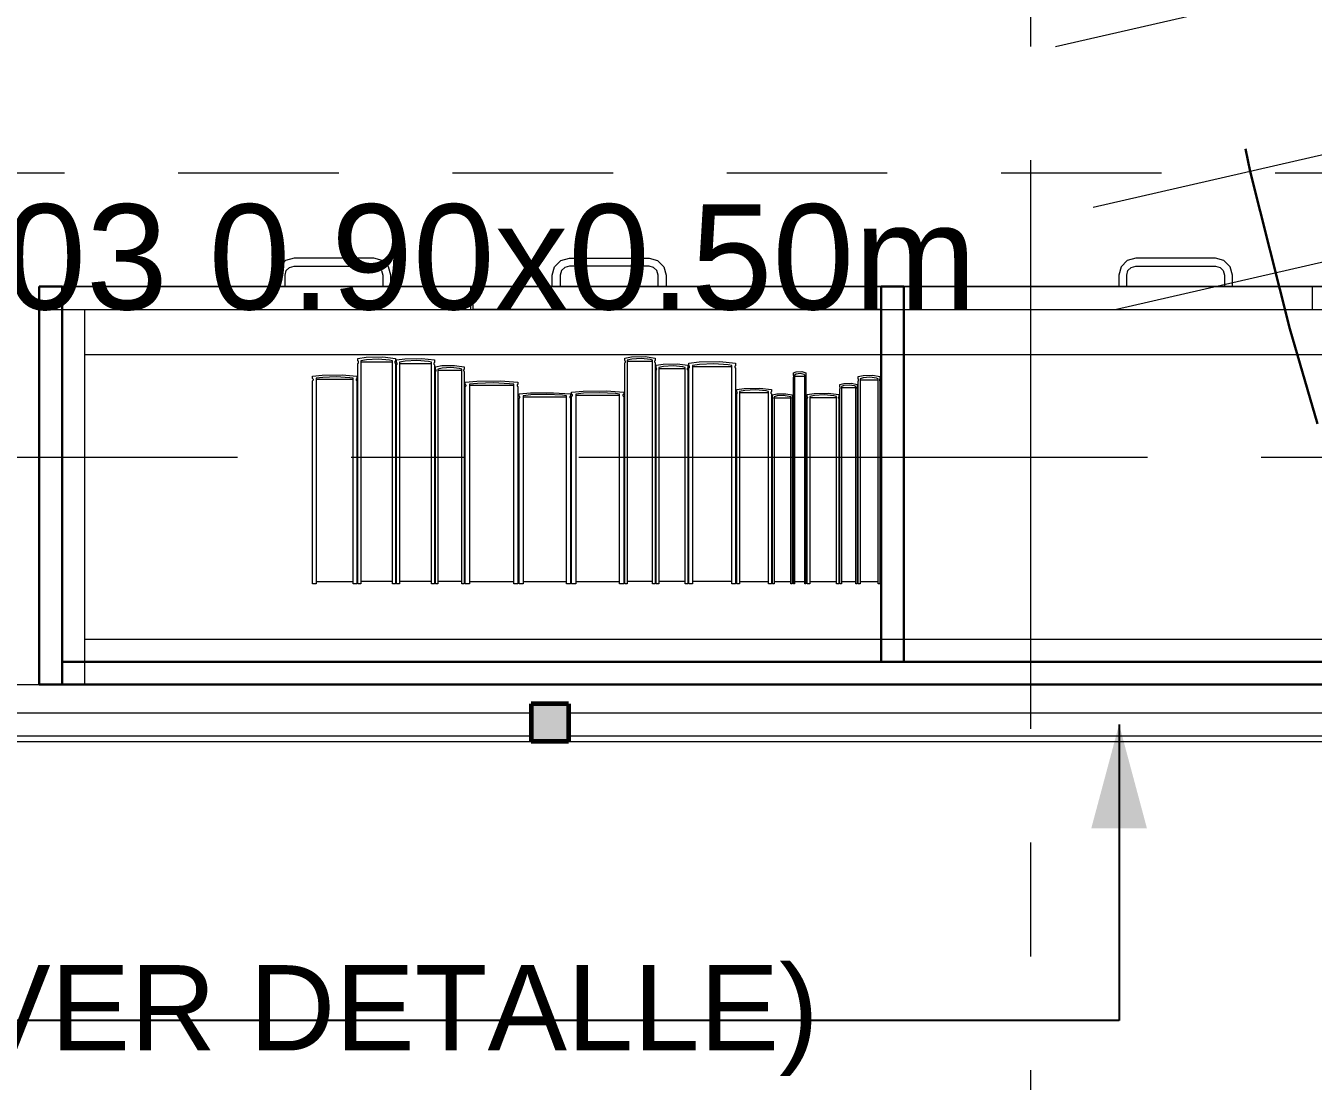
# Model space of a CAD drawing. Header units: inches. Extents: x -19 to 5698, y -728 to 92.
# Drawn here: x 315.659 to 316.791, y 29.401 to 30.329 of the extents above; entities that cross this region are included whole.
import ezdxf

# ---------------------------------------------------------------- set-up
doc = ezdxf.new("R2010")
doc.units = ezdxf.units.IN
doc.header["$MEASUREMENT"] = 0
doc.set_wipeout_variables(frame=1)
for name, pattern in [('HIDDEN', [0.375, 0.25, -0.125]), ('Hidden Line', [0.195611, 0.141111, -0.0545]), ('Punto & Raya', [0.65, 0.5, -0.075, 0, -0.075]), ('RAYITAS', [0.375, 0.25, -0.125]), ('Wipeout_Contour', [1, 0, -1])]:
    doc.linetypes.add(name, pattern=pattern)
doc.layers.get('0').update_dxf_attribs({"color": 61})
for name, color, linetype, lineweight in [('00 conduct tomacorr', 120, 'HIDDEN', 30), ('T-TECHO-E', 150, 'Continuous', 20), ('TOMACORRIENTE', 22, 'RAYITAS', 9)]:
    doc.layers.add(name, color=color, linetype=linetype, lineweight=lineweight)
for name, color, linetype in [('02 _ ARQ _ ALB _ Ejes Generales', 251, 'Continuous'), ('02 _ ARQ _ ZON _ Espacio.3D', 7, 'Continuous'), ('08 _ STR _ EXT _ 09 Vigas', 251, 'Continuous'), ('Acabado - Muros', 7, 'Continuous'), ('Interior - Mobiliario', 7, 'Continuous'), ('Marcador - Secciones', 7, 'Continuous'), ('Notas - Etiquetas', 7, 'Continuous')]:
    doc.layers.add(name, color=color, linetype=linetype)
doc.styles.add('Estilo_Generado_4', font='swisse.ttf')
doc.dimstyles.new('Estilo_Generado__8', dxfattribs={"dimtxt": 0.18, "dimasz": 0.0912, "dimexe": 0.18, "dimexo": 0.0625, "dimgap": 0, "dimtad": 0, "dimtih": 1, "dimtoh": 1, "dimdec": 4, "dimzin": 0, "dimdsep": 46, "dimcen": 0.09, "dimadec": 0, "dimazin": 0, "dimtfac": 1, "dimtdec": 4, "dimtmove": 0, "dimatfit": 3, "dimldrblk": 'ARROWHEAD_5', "dimfxl": 1, "dimtolj": 1, "dimtzin": 0, "dimarcsym": 0})

# ---------------------------------------------------------------- blocks, each defined once
blk = doc.blocks.new('ARROWHEAD_5')
at = {"linetype": 'Continuous', "lineweight": 0}
blk.add_hatch(color=0, dxfattribs=at).paths.add_polyline_path([(-1, 0.2679), (0, 0), (-1, -0.2679)])
at = {"color": 0, "linetype": 'Continuous', "lineweight": 0}
blk.add_line((0, 0), (-1, 0), dxfattribs=at)
blk = doc.blocks.new('a')
at = {"layer": 'TOMACORRIENTE', "ltscale": 0.05}
h = blk.add_hatch(color=4, dxfattribs=at)
edge = h.paths.add_edge_path()
edge.add_arc((0, 0.0752), 0.02106, 0, 360)
at = {"layer": 'TOMACORRIENTE', "color": 4}
for p, q in [((-0.14553, 0.09625), (-0.0515, 0.09625)), ((-0.09851, 0.09625), (-0.09851, -0.09657)), ((0, 0.09625), (0, -0.09625)), ((0.06232, -0.09625), (0.06232, 0.09625))]:
    blk.add_line(p, q, dxfattribs=at)
blk.add_circle((0, 0.0752), 0.02106, dxfattribs=at)
blk = doc.blocks.new('CABLE 3FACE')
at = {"layer": 'T-TECHO-E', "rotation": 59.94170052614085}
blk.add_blockref('a', (0, 0), dxfattribs=at)

msp = doc.modelspace()

# ---------------------------------------------------------------- linework, layer by layer
at = {"layer": '02 _ ARQ _ ZON _ Espacio.3D', "color": 254, "linetype": 'Continuous', "lineweight": 0, "flags": 128}
for points in [[(314.57, 30.6), (315.07, 30.6), (315.0697, 29.75), (317.22, 29.75), (317.22, 39.75), (315.8048, 39.75), (315.8037, 39.4), (315.07, 39.4), (315.07, 39), (314.57, 39)], [(324.17, 27), (324.17, 29.7), (300.57, 29.7), (297.57, 29.7), (297.5701, 17.4)]]:
    msp.add_lwpolyline(points, dxfattribs=at)
at = {"layer": '08 _ STR _ EXT _ 09 Vigas', "color": 251, "linetype": 'Hidden Line', "lineweight": 13, "true_color": 0x636466}
msp.add_line((315.07, 30.2), (321.57, 30.2), dxfattribs=at)
at = {"layer": 'Interior - Mobiliario', "color": 175, "linetype": 'Continuous', "lineweight": 13}
for p, q in [((315.8877, 30.123), (315.8822, 30.1175)), ((315.8952, 30.125), (315.8877, 30.123)), ((315.9652, 30.125), (315.8952, 30.125)), ((315.9727, 30.123), (315.9652, 30.125)), ((315.9782, 30.1175), (315.9727, 30.123)), ((316.1242, 30.1175), (316.1297, 30.123)), ((316.1297, 30.123), (316.1372, 30.125)), ((316.1372, 30.125), (316.2072, 30.125)), ((316.2072, 30.125), (316.2147, 30.123)), ((316.2147, 30.123), (316.2202, 30.1175)), ((316.6277, 30.123), (316.6222, 30.1175)), ((316.6352, 30.125), (316.6277, 30.123)), ((316.7052, 30.125), (316.6352, 30.125)), ((316.7127, 30.123), (316.7052, 30.125)), ((316.7182, 30.1175), (316.7127, 30.123)), ((315.8822, 30.1175), (315.8802, 30.11)), ((315.8802, 30.11), (315.8802, 30.1)), ((315.8872, 30.11), (315.8882, 30.114)), ((315.8872, 30.1), (315.8872, 30.11)), ((315.8882, 30.114), (315.8912, 30.1169)), ((315.8912, 30.1169), (315.8952, 30.118)), ((315.8952, 30.118), (315.9652, 30.118)), ((315.9652, 30.118), (315.9692, 30.1169)), ((315.9692, 30.1169), (315.9721, 30.114)), ((315.9721, 30.114), (315.9732, 30.11)), ((315.9732, 30.11), (315.9732, 30.1)), ((315.9802, 30.11), (315.9782, 30.1175)), ((315.9802, 30.1), (315.9802, 30.11)), ((316.1222, 30.11), (316.1242, 30.1175)), ((316.1222, 30.1), (316.1222, 30.11)), ((316.1302, 30.114), (316.1292, 30.11)), ((316.1292, 30.11), (316.1292, 30.1)), ((316.1332, 30.1169), (316.1302, 30.114)), ((316.1372, 30.118), (316.1332, 30.1169)), ((316.2072, 30.118), (316.1372, 30.118)), ((316.2112, 30.1169), (316.2072, 30.118)), ((316.2141, 30.114), (316.2112, 30.1169)), ((316.2152, 30.11), (316.2141, 30.114)), ((316.2152, 30.1), (316.2152, 30.11)), ((316.2202, 30.1175), (316.2222, 30.11)), ((316.2222, 30.11), (316.2222, 30.1)), ((316.6222, 30.1175), (316.6202, 30.11)), ((316.6202, 30.11), (316.6202, 30.1)), ((316.6272, 30.11), (316.6282, 30.114)), ((316.6272, 30.1), (316.6272, 30.11)), ((316.6282, 30.114), (316.6312, 30.1169)), ((316.6312, 30.1169), (316.6352, 30.118)), ((316.6352, 30.118), (316.7052, 30.118)), ((316.7052, 30.118), (316.7092, 30.1169)), ((316.7092, 30.1169), (316.7121, 30.114)), ((316.7121, 30.114), (316.7132, 30.11)), ((316.7132, 30.11), (316.7132, 30.1)), ((316.7202, 30.11), (316.7182, 30.1175)), ((316.7202, 30.1), (316.7202, 30.11)), ((315.8802, 30.1), (315.8872, 30.1)), ((315.9732, 30.1), (315.9802, 30.1)), ((316.0502, 30.1), (316.0502, 30.08)), ((316.0522, 30.1), (316.0522, 30.08)), ((316.1292, 30.1), (316.1222, 30.1)), ((316.2222, 30.1), (316.2152, 30.1)), ((316.6202, 30.1), (316.6272, 30.1)), ((316.7132, 30.1), (316.7202, 30.1)), ((316.7902, 30.1), (316.7902, 30.08)), ((315.6912, 29.77), (315.6912, 30.08)), ((315.6912, 30.08), (317.1512, 30.08)), ((315.7112, 30.04), (315.7112, 30.08)), ((315.7112, 29.79), (315.7112, 30.04)), ((315.9513, 30.0368), (315.9585, 30.0379)), ((315.9513, 30.0346), (315.9513, 30.0368)), ((315.9515, 30.0345), (315.9513, 30.0346)), ((315.9513, 30.0324), (315.9515, 30.0326)), ((315.9513, 29.8387), (315.9513, 30.0324)), ((315.9517, 30.0343), (315.9515, 30.0345)), ((315.9515, 30.0326), (315.9517, 30.0328)), ((315.9518, 30.034), (315.9517, 30.0343)), ((315.9517, 30.0328), (315.9518, 30.0331)), ((315.9519, 30.0337), (315.9518, 30.034)), ((315.9518, 30.0331), (315.9519, 30.0334)), ((315.9519, 30.0334), (315.9519, 30.0337)), ((315.9589, 30.0357), (315.954, 30.0348)), ((315.954, 30.0348), (315.954, 29.8387)), ((315.954, 30.0338), (315.9816, 30.0338)), ((315.9585, 30.0379), (315.9732, 30.0381)), ((315.969, 30.0362), (315.9589, 30.0357)), ((315.9791, 30.0354), (315.969, 30.0362)), ((315.9732, 30.0381), (315.9842, 30.0368)), ((315.9816, 30.0348), (315.9791, 30.0354)), ((315.9816, 29.8387), (315.9816, 30.0348)), ((315.9837, 30.0339), (315.9836, 30.0336)), ((315.9836, 30.0336), (315.9837, 30.0333)), ((315.9838, 30.0342), (315.9837, 30.0339)), ((315.9837, 30.0333), (315.9837, 30.0331)), ((315.9837, 30.0331), (315.9839, 30.0328)), ((315.984, 30.0345), (315.9838, 30.0342)), ((315.9839, 30.0328), (315.9841, 30.0325)), ((315.9842, 30.0346), (315.984, 30.0345)), ((315.9841, 30.0325), (315.9842, 30.0324)), ((315.9842, 30.0368), (315.9842, 30.0346)), ((315.9842, 30.0324), (315.9842, 29.8387)), ((315.9852, 30.0355), (315.9925, 30.0365)), ((315.9852, 30.0333), (315.9852, 30.0355)), ((315.9853, 30.0332), (315.9852, 30.0333)), ((315.9852, 30.0311), (315.9854, 30.0313)), ((315.9852, 29.8387), (315.9852, 30.0311)), ((315.9855, 30.033), (315.9853, 30.0332)), ((315.9854, 30.0313), (315.9856, 30.0316)), ((315.9857, 30.0327), (315.9855, 30.033)), ((315.9856, 30.0316), (315.9857, 30.0318)), ((315.9857, 30.0324), (315.9857, 30.0327)), ((315.9858, 30.0321), (315.9857, 30.0324)), ((315.9857, 30.0318), (315.9858, 30.0321)), ((315.9929, 30.0344), (315.9879, 30.0335)), ((315.9879, 30.0335), (315.9879, 29.8387)), ((315.9879, 30.0325), (316.0159, 30.0325)), ((315.9925, 30.0365), (316.0075, 30.0368)), ((316.0031, 30.0349), (315.9929, 30.0344)), ((316.0134, 30.0341), (316.0031, 30.0349)), ((316.0075, 30.0368), (316.0186, 30.0355)), ((316.0159, 30.0335), (316.0134, 30.0341)), ((316.0159, 29.8387), (316.0159, 30.0335)), ((316.0181, 30.0326), (316.018, 30.0323)), ((316.018, 30.0323), (316.018, 30.0321)), ((316.018, 30.0321), (316.0181, 30.0318)), ((316.0182, 30.0329), (316.0181, 30.0326)), ((316.0181, 30.0318), (316.0183, 30.0315)), ((316.0184, 30.0332), (316.0182, 30.0329)), ((316.0183, 30.0315), (316.0185, 30.0312)), ((316.0186, 30.0333), (316.0184, 30.0332)), ((316.0185, 30.0312), (316.0186, 30.0311)), ((316.0186, 30.0355), (316.0186, 30.0333)), ((316.0186, 30.0311), (316.0186, 29.8387)), ((316.0196, 30.0294), (316.0251, 30.0305)), ((316.0251, 30.0305), (316.0363, 30.0307)), ((316.0363, 30.0307), (316.0446, 30.0294)), ((316.186, 30.0372), (316.1918, 30.0383)), ((316.186, 30.0351), (316.186, 30.0372)), ((316.1861, 30.035), (316.186, 30.0351)), ((316.186, 30.0329), (316.1861, 30.033)), ((316.186, 29.8387), (316.186, 30.0329)), ((316.1862, 30.0347), (316.1861, 30.035)), ((316.1861, 30.033), (316.1863, 30.0333)), ((316.1863, 30.0344), (316.1862, 30.0347)), ((316.1864, 30.0342), (316.1863, 30.0344)), ((316.1863, 30.0333), (316.1864, 30.0336)), ((316.1864, 30.0339), (316.1864, 30.0342)), ((316.1864, 30.0336), (316.1864, 30.0339)), ((316.1921, 30.0362), (316.1881, 30.0352)), ((316.1881, 30.0352), (316.1881, 29.8387)), ((316.1881, 30.0343), (316.2104, 30.0343)), ((316.1918, 30.0383), (316.2037, 30.0386)), ((316.2002, 30.0367), (316.1921, 30.0362)), ((316.2084, 30.0358), (316.2002, 30.0367)), ((316.2037, 30.0386), (316.2125, 30.0372)), ((316.2104, 30.0352), (316.2084, 30.0358)), ((316.2104, 29.8387), (316.2104, 30.0352)), ((316.2122, 30.0347), (316.2121, 30.0344)), ((316.2121, 30.0344), (316.2121, 30.0341)), ((316.2121, 30.0341), (316.2121, 30.0338)), ((316.2121, 30.0338), (316.2122, 30.0335)), ((316.2124, 30.0349), (316.2122, 30.0347)), ((316.2122, 30.0335), (316.2123, 30.0332)), ((316.2123, 30.0332), (316.2124, 30.033)), ((316.2125, 30.0351), (316.2124, 30.0349)), ((316.2124, 30.033), (316.2125, 30.0329)), ((316.2125, 30.0372), (316.2125, 30.0351)), ((316.2125, 30.0329), (316.2125, 29.8387)), ((316.2135, 30.0308), (316.2196, 30.0319)), ((316.2135, 30.0287), (316.2135, 30.0308)), ((316.2199, 30.0298), (316.2158, 30.0289)), ((316.2196, 30.0319), (316.232, 30.0321)), ((316.2284, 30.0303), (316.2199, 30.0298)), ((316.2369, 30.0295), (316.2284, 30.0303)), ((316.232, 30.0321), (316.2412, 30.0308)), ((316.2412, 30.0308), (316.2412, 30.0287)), ((316.2422, 30.0327), (316.2512, 30.0337)), ((316.2422, 30.0305), (316.2422, 30.0327)), ((316.2424, 30.0304), (316.2422, 30.0305)), ((316.2426, 30.0302), (316.2424, 30.0304)), ((316.2428, 30.0299), (316.2426, 30.0302)), ((316.2429, 30.0296), (316.2428, 30.0299)), ((316.2517, 30.0316), (316.2455, 30.0307)), ((316.2455, 30.0307), (316.2455, 29.8387)), ((316.2455, 30.0297), (316.2801, 30.0297)), ((316.2512, 30.0337), (316.2696, 30.034)), ((316.2643, 30.0321), (316.2517, 30.0316)), ((316.2769, 30.0313), (316.2643, 30.0321)), ((316.2696, 30.034), (316.2833, 30.0327)), ((316.2801, 30.0307), (316.2769, 30.0313)), ((316.2801, 29.8387), (316.2801, 30.0307)), ((316.2829, 30.0301), (316.2827, 30.0299)), ((316.2827, 30.0299), (316.2827, 30.0296)), ((316.2831, 30.0304), (316.2829, 30.0301)), ((316.2833, 30.0305), (316.2831, 30.0304)), ((316.2833, 30.0327), (316.2833, 30.0305)), ((315.9115, 30.0212), (315.92, 30.0222)), ((315.9115, 30.0192), (315.9115, 30.0212)), ((315.9116, 30.0191), (315.9115, 30.0192)), ((315.9118, 30.0189), (315.9116, 30.0191)), ((315.912, 30.0186), (315.9118, 30.0189)), ((315.9121, 30.0184), (315.912, 30.0186)), ((315.9121, 30.0181), (315.9121, 30.0184)), ((315.9204, 30.0202), (315.9146, 30.0194)), ((315.9146, 30.0194), (315.9146, 29.8387)), ((315.9146, 30.0185), (315.9472, 30.0185)), ((315.92, 30.0222), (315.9374, 30.0224)), ((315.9323, 30.0207), (315.9204, 30.0202)), ((315.9443, 30.0199), (315.9323, 30.0207)), ((315.9374, 30.0224), (315.9503, 30.0212)), ((315.9472, 30.0194), (315.9443, 30.0199)), ((315.9472, 29.8387), (315.9472, 30.0194)), ((315.9499, 30.0188), (315.9497, 30.0186)), ((315.9497, 30.0186), (315.9497, 30.0183)), ((315.9501, 30.0191), (315.9499, 30.0188)), ((315.9503, 30.0192), (315.9501, 30.0191)), ((315.9503, 30.0212), (315.9503, 30.0192)), ((316.0196, 30.0273), (316.0196, 30.0294)), ((316.0197, 30.0272), (316.0196, 30.0273)), ((316.0196, 30.0252), (316.0197, 30.0254)), ((316.0196, 29.8387), (316.0196, 30.0252)), ((316.0198, 30.027), (316.0197, 30.0272)), ((316.0197, 30.0254), (316.0199, 30.0256)), ((316.0199, 30.0267), (316.0198, 30.027)), ((316.02, 30.0265), (316.0199, 30.0267)), ((316.0199, 30.0256), (316.02, 30.0259)), ((316.02, 30.0262), (316.02, 30.0265)), ((316.02, 30.0259), (316.02, 30.0262)), ((316.0253, 30.0284), (316.0216, 30.0275)), ((316.0216, 30.0275), (316.0216, 29.8387)), ((316.0216, 30.0266), (316.0426, 30.0266)), ((316.0331, 30.0289), (316.0253, 30.0284)), ((316.0407, 30.0281), (316.0331, 30.0289)), ((316.0426, 30.0275), (316.0407, 30.0281)), ((316.0426, 29.8387), (316.0426, 30.0275)), ((316.0443, 30.0267), (316.0442, 30.0264)), ((316.0442, 30.0264), (316.0442, 30.0261)), ((316.0442, 30.0261), (316.0443, 30.0258)), ((316.0444, 30.0269), (316.0443, 30.0267)), ((316.0443, 30.0258), (316.0444, 30.0256)), ((316.0445, 30.0272), (316.0444, 30.0269)), ((316.0444, 30.0256), (316.0445, 30.0253)), ((316.0446, 30.0273), (316.0445, 30.0272)), ((316.0445, 30.0253), (316.0446, 30.0252)), ((316.0446, 30.0294), (316.0446, 30.0273)), ((316.0446, 30.0252), (316.0446, 29.8387)), ((316.2136, 30.0286), (316.2135, 30.0287)), ((316.2135, 30.0266), (316.2137, 30.0268)), ((316.2135, 29.8387), (316.2135, 30.0266)), ((316.2138, 30.0284), (316.2136, 30.0286)), ((316.2137, 30.0268), (316.2138, 30.027)), ((316.2139, 30.0281), (316.2138, 30.0284)), ((316.2138, 30.027), (316.2139, 30.0273)), ((316.214, 30.0278), (316.2139, 30.0281)), ((316.2139, 30.0273), (316.214, 30.0276)), ((316.214, 30.0276), (316.214, 30.0278)), ((316.2158, 30.0289), (316.2158, 29.8387)), ((316.2158, 30.0279), (316.239, 30.0279)), ((316.239, 30.0289), (316.2369, 30.0295)), ((316.239, 29.8387), (316.239, 30.0289)), ((316.2408, 30.0281), (316.2407, 30.0278)), ((316.2407, 30.0278), (316.2408, 30.0275)), ((316.2409, 30.0283), (316.2408, 30.0281)), ((316.2408, 30.0275), (316.2408, 30.0272)), ((316.2408, 30.0272), (316.2409, 30.0269)), ((316.2411, 30.0286), (316.2409, 30.0283)), ((316.2409, 30.0269), (316.2411, 30.0267)), ((316.2412, 30.0287), (316.2411, 30.0286)), ((316.2411, 30.0267), (316.2412, 30.0266)), ((316.2412, 30.0266), (316.2412, 29.8387)), ((316.2422, 30.0284), (316.2424, 30.0286)), ((316.2422, 29.8387), (316.2422, 30.0284)), ((316.2424, 30.0286), (316.2427, 30.0288)), ((316.2427, 30.0288), (316.2428, 30.0291)), ((316.2428, 30.0291), (316.2429, 30.0294)), ((316.2429, 30.0294), (316.2429, 30.0296)), ((316.2827, 30.0296), (316.2827, 30.0293)), ((316.2827, 30.0293), (316.2828, 30.029)), ((316.2828, 30.029), (316.2829, 30.0288)), ((316.2829, 30.0288), (316.2832, 30.0285)), ((316.2832, 30.0285), (316.2833, 30.0284)), ((316.2833, 30.0284), (316.2833, 29.8387)), ((316.3342, 30.0241), (316.3366, 30.0251)), ((316.3342, 30.022), (316.3342, 30.0241)), ((316.3343, 30.0219), (316.3342, 30.022)), ((316.3342, 30.02), (316.3343, 30.0201)), ((316.3342, 29.8387), (316.3342, 30.02)), ((316.3343, 30.0217), (316.3343, 30.0219)), ((316.3344, 30.0215), (316.3343, 30.0217)), ((316.3343, 30.0204), (316.3344, 30.0206)), ((316.3343, 30.0201), (316.3343, 30.0204)), ((316.3344, 30.0212), (316.3344, 30.0215)), ((316.3344, 30.0209), (316.3344, 30.0212)), ((316.3344, 30.0206), (316.3344, 30.0209)), ((316.3367, 30.0231), (316.3351, 30.0222)), ((316.3351, 30.0222), (316.3351, 29.8387)), ((316.3351, 30.0213), (316.3443, 30.0213)), ((316.3366, 30.0251), (316.3416, 30.0253)), ((316.3401, 30.0235), (316.3367, 30.0231)), ((316.3435, 30.0228), (316.3401, 30.0235)), ((316.3416, 30.0253), (316.3452, 30.0241)), ((316.3443, 30.0222), (316.3435, 30.0228)), ((316.3443, 29.8387), (316.3443, 30.0222)), ((316.3451, 30.0214), (316.345, 30.0211)), ((316.345, 30.0211), (316.345, 30.0208)), ((316.345, 30.0208), (316.3451, 30.0206)), ((316.3452, 30.0219), (316.3451, 30.0217)), ((316.3451, 30.0217), (316.3451, 30.0214)), ((316.3451, 30.0206), (316.3451, 30.0203)), ((316.3451, 30.0203), (316.3452, 30.0201)), ((316.3452, 30.0241), (316.3452, 30.022)), ((316.3452, 30.022), (316.3452, 30.0219)), ((316.3452, 30.0201), (316.3452, 30.02)), ((316.3452, 30.02), (316.3452, 29.8387)), ((316.3912, 30.0208), (316.3954, 30.0218)), ((316.3912, 30.0189), (316.3912, 30.0208)), ((316.3913, 30.0188), (316.3912, 30.0189)), ((316.3914, 30.0185), (316.3913, 30.0188)), ((316.3915, 30.0183), (316.3914, 30.0185)), ((316.3956, 30.0199), (316.3927, 30.019)), ((316.3927, 30.019), (316.3927, 29.8387)), ((316.3954, 30.0218), (316.4039, 30.0221)), ((316.4014, 30.0203), (316.3956, 30.0199)), ((315.9115, 30.0172), (315.9117, 30.0173)), ((315.9115, 29.8387), (315.9115, 30.0172)), ((315.9117, 30.0173), (315.9119, 30.0176)), ((315.9119, 30.0176), (315.912, 30.0178)), ((315.912, 30.0178), (315.9121, 30.0181)), ((315.9497, 30.0183), (315.9497, 30.018)), ((315.9497, 30.018), (315.9498, 30.0178)), ((315.9498, 30.0178), (315.9499, 30.0175)), ((315.9499, 30.0175), (315.9502, 30.0173)), ((315.9502, 30.0173), (315.9503, 30.0172)), ((315.9503, 30.0172), (315.9503, 29.8387)), ((316.0456, 30.0159), (316.0558, 30.0168)), ((316.0456, 30.0139), (316.0456, 30.0159)), ((316.0458, 30.0138), (316.0456, 30.0139)), ((316.0456, 30.012), (316.0459, 30.0121)), ((316.0456, 29.8387), (316.0456, 30.012)), ((316.0461, 30.0136), (316.0458, 30.0138)), ((316.0459, 30.0121), (316.0462, 30.0123)), ((316.0463, 30.0134), (316.0461, 30.0136)), ((316.0462, 30.0123), (316.0463, 30.0126)), ((316.0464, 30.0131), (316.0463, 30.0134)), ((316.0463, 30.0126), (316.0464, 30.0128)), ((316.0464, 30.0128), (316.0464, 30.0131)), ((316.0563, 30.0149), (316.0494, 30.0141)), ((316.0494, 30.0141), (316.0494, 29.8387)), ((316.0494, 30.0132), (316.0883, 30.0132)), ((316.0558, 30.0168), (316.0765, 30.017)), ((316.0705, 30.0153), (316.0563, 30.0149)), ((316.0847, 30.0146), (316.0705, 30.0153)), ((316.0765, 30.017), (316.092, 30.0159)), ((316.0883, 30.0141), (316.0847, 30.0146)), ((316.0883, 29.8387), (316.0883, 30.0141)), ((316.0913, 30.0133), (316.0912, 30.013)), ((316.0912, 30.013), (316.0912, 30.0128)), ((316.0912, 30.0128), (316.0913, 30.0125)), ((316.0914, 30.0136), (316.0913, 30.0133)), ((316.0913, 30.0125), (316.0915, 30.0123)), ((316.0917, 30.0138), (316.0914, 30.0136)), ((316.0915, 30.0123), (316.0918, 30.0121)), ((316.092, 30.0139), (316.0917, 30.0138)), ((316.0918, 30.0121), (316.092, 30.012)), ((316.092, 30.0159), (316.092, 30.0139)), ((316.092, 30.012), (316.092, 29.8387)), ((316.1392, 30.0071), (316.1493, 30.0081)), ((316.1392, 30.0053), (316.1392, 30.0071)), ((316.1493, 30.0081), (316.1697, 30.0083)), ((316.1697, 30.0083), (316.185, 30.0071)), ((316.185, 30.0071), (316.185, 30.0053)), ((316.2843, 30.0095), (316.291, 30.0105)), ((316.2843, 30.0077), (316.2843, 30.0095)), ((316.2845, 30.0076), (316.2843, 30.0077)), ((316.2846, 30.0074), (316.2845, 30.0076)), ((316.2848, 30.0071), (316.2846, 30.0074)), ((316.2848, 30.0069), (316.2848, 30.0071)), ((316.2914, 30.0086), (316.2868, 30.0078)), ((316.2868, 30.0078), (316.2868, 29.8387)), ((316.291, 30.0105), (316.3047, 30.0107)), ((316.3007, 30.0091), (316.2914, 30.0086)), ((316.3101, 30.0083), (316.3007, 30.0091)), ((316.3047, 30.0107), (316.3148, 30.0095)), ((316.3124, 30.0078), (316.3101, 30.0083)), ((316.3124, 29.8387), (316.3124, 30.0078)), ((316.3144, 30.0071), (316.3143, 30.0068)), ((316.3145, 30.0073), (316.3144, 30.0071)), ((316.3147, 30.0076), (316.3145, 30.0073)), ((316.3148, 30.0077), (316.3147, 30.0076)), ((316.3148, 30.0095), (316.3148, 30.0077)), ((316.3751, 30.0138), (316.3784, 30.0148)), ((316.3751, 30.0119), (316.3751, 30.0138)), ((316.3752, 30.0118), (316.3751, 30.0119)), ((316.3751, 30.01), (316.3752, 30.0101)), ((316.3751, 29.8387), (316.3751, 30.01)), ((316.3753, 30.0116), (316.3752, 30.0118)), ((316.3752, 30.0101), (316.3753, 30.0103)), ((316.3753, 30.0114), (316.3753, 30.0116)), ((316.3754, 30.0111), (316.3753, 30.0114)), ((316.3753, 30.0106), (316.3754, 30.0108)), ((316.3753, 30.0103), (316.3753, 30.0106)), ((316.3754, 30.0108), (316.3754, 30.0111)), ((316.3786, 30.0129), (316.3763, 30.0121)), ((316.3763, 30.0121), (316.3763, 29.8387)), ((316.3763, 30.0112), (316.389, 30.0112)), ((316.3784, 30.0148), (316.3852, 30.015)), ((316.3832, 30.0133), (316.3786, 30.0129)), ((316.3879, 30.0126), (316.3832, 30.0133)), ((316.3852, 30.015), (316.3902, 30.0138)), ((316.389, 30.0121), (316.3879, 30.0126)), ((316.389, 29.8387), (316.389, 30.0121)), ((316.3901, 30.0115), (316.39, 30.0113)), ((316.39, 30.0113), (316.39, 30.011)), ((316.39, 30.011), (316.39, 30.0108)), ((316.39, 30.0108), (316.39, 30.0105)), ((316.39, 30.0105), (316.3901, 30.0103)), ((316.3902, 30.0118), (316.3901, 30.0115)), ((316.3901, 30.0103), (316.3902, 30.0101)), ((316.3902, 30.0138), (316.3902, 30.0119)), ((316.3902, 30.0119), (316.3902, 30.0118)), ((316.3902, 30.0101), (316.3902, 30.01)), ((316.3902, 30.01), (316.3902, 29.8387)), ((316.3912, 30.0168), (316.3913, 30.017)), ((316.3912, 29.8387), (316.3912, 30.0168)), ((316.3913, 30.017), (316.3914, 30.0172)), ((316.3914, 30.0172), (316.3915, 30.0175)), ((316.3915, 30.018), (316.3915, 30.0183)), ((316.3915, 30.0177), (316.3915, 30.018)), ((316.3915, 30.0175), (316.3915, 30.0177)), ((316.093, 30.0056), (316.1029, 30.0065)), ((316.093, 30.0038), (316.093, 30.0056)), ((316.0931, 30.0037), (316.093, 30.0038)), ((316.093, 30.0019), (316.0932, 30.0021)), ((316.093, 29.8387), (316.093, 30.0019)), ((316.0934, 30.0035), (316.0931, 30.0037)), ((316.0932, 30.0021), (316.0935, 30.0023)), ((316.0936, 30.0032), (316.0934, 30.0035)), ((316.0935, 30.0023), (316.0936, 30.0025)), ((316.0937, 30.003), (316.0936, 30.0032)), ((316.0936, 30.0025), (316.0937, 30.0027)), ((316.0937, 30.0027), (316.0937, 30.003)), ((316.1034, 30.0047), (316.0966, 30.0039)), ((316.0966, 30.0039), (316.0966, 29.8387)), ((316.0966, 30.0031), (316.1346, 30.0031)), ((316.1029, 30.0065), (316.1231, 30.0067)), ((316.1173, 30.0051), (316.1034, 30.0047)), ((316.1312, 30.0044), (316.1173, 30.0051)), ((316.1231, 30.0067), (316.1382, 30.0056)), ((316.1346, 30.0039), (316.1312, 30.0044)), ((316.1346, 29.8387), (316.1346, 30.0039)), ((316.1376, 30.0032), (316.1375, 30.0029)), ((316.1375, 30.0029), (316.1375, 30.0027)), ((316.1375, 30.0027), (316.1376, 30.0024)), ((316.1377, 30.0034), (316.1376, 30.0032)), ((316.1376, 30.0024), (316.1378, 30.0022)), ((316.138, 30.0036), (316.1377, 30.0034)), ((316.1378, 30.0022), (316.1381, 30.002)), ((316.1382, 30.0038), (316.138, 30.0036)), ((316.1381, 30.002), (316.1382, 30.0019)), ((316.1382, 30.0056), (316.1382, 30.0038)), ((316.1382, 30.0019), (316.1382, 29.8387)), ((316.1394, 30.0052), (316.1392, 30.0053)), ((316.1392, 30.0035), (316.1395, 30.0036)), ((316.1392, 29.8387), (316.1392, 30.0035)), ((316.1397, 30.005), (316.1394, 30.0052)), ((316.1395, 30.0036), (316.1397, 30.0038)), ((316.1399, 30.0048), (316.1397, 30.005)), ((316.1397, 30.0038), (316.1399, 30.004)), ((316.14, 30.0045), (316.1399, 30.0048)), ((316.1399, 30.004), (316.14, 30.0043)), ((316.14, 30.0043), (316.14, 30.0045)), ((316.1497, 30.0062), (316.1429, 30.0055)), ((316.1429, 30.0055), (316.1429, 29.8387)), ((316.1429, 30.0046), (316.1813, 30.0046)), ((316.1638, 30.0067), (316.1497, 30.0062)), ((316.1778, 30.006), (316.1638, 30.0067)), ((316.1813, 30.0055), (316.1778, 30.006)), ((316.1813, 29.8387), (316.1813, 30.0055)), ((316.1843, 30.0047), (316.1842, 30.0045)), ((316.1842, 30.0045), (316.1842, 30.0042)), ((316.1842, 30.0042), (316.1843, 30.004)), ((316.1845, 30.005), (316.1843, 30.0047)), ((316.1843, 30.004), (316.1845, 30.0038)), ((316.1847, 30.0052), (316.1845, 30.005)), ((316.1845, 30.0038), (316.1848, 30.0035)), ((316.185, 30.0053), (316.1847, 30.0052)), ((316.1848, 30.0035), (316.185, 30.0035)), ((316.185, 30.0035), (316.185, 29.8387)), ((316.2843, 30.0058), (316.2845, 30.0059)), ((316.2843, 29.8387), (316.2843, 30.0058)), ((316.2845, 30.0059), (316.2847, 30.0062)), ((316.2847, 30.0062), (316.2848, 30.0064)), ((316.2849, 30.0066), (316.2848, 30.0069)), ((316.2848, 30.0064), (316.2849, 30.0066)), ((316.2868, 30.007), (316.3124, 30.007)), ((316.3143, 30.0068), (316.3143, 30.0066)), ((316.3143, 30.0066), (316.3144, 30.0063)), ((316.3144, 30.0063), (316.3145, 30.0061)), ((316.3145, 30.0061), (316.3147, 30.0059)), ((316.3147, 30.0059), (316.3148, 30.0058)), ((316.3148, 30.0058), (316.3148, 29.8387)), ((316.3158, 30.0047), (316.3197, 30.0056)), ((316.3158, 30.0029), (316.3158, 30.0047)), ((316.3159, 30.0028), (316.3158, 30.0029)), ((316.3158, 30.001), (316.3159, 30.0012)), ((316.3158, 29.8387), (316.3158, 30.001)), ((316.316, 30.0026), (316.3159, 30.0028)), ((316.3159, 30.0012), (316.316, 30.0014)), ((316.3161, 30.0023), (316.316, 30.0026)), ((316.316, 30.0014), (316.3161, 30.0016)), ((316.3161, 30.0021), (316.3161, 30.0023)), ((316.3161, 30.0019), (316.3161, 30.0021)), ((316.3161, 30.0016), (316.3161, 30.0019)), ((316.3198, 30.0038), (316.3172, 30.003)), ((316.3172, 30.003), (316.3172, 29.8387)), ((316.3172, 30.0022), (316.3318, 30.0022)), ((316.3197, 30.0056), (316.3274, 30.0058)), ((316.3252, 30.0042), (316.3198, 30.0038)), ((316.3305, 30.0035), (316.3252, 30.0042)), ((316.3274, 30.0058), (316.3332, 30.0047)), ((316.3318, 30.003), (316.3305, 30.0035)), ((316.3318, 29.8387), (316.3318, 30.003)), ((316.333, 30.0023), (316.3329, 30.002)), ((316.3329, 30.002), (316.3329, 30.0018)), ((316.3329, 30.0018), (316.333, 30.0016)), ((316.3331, 30.0027), (316.333, 30.0025)), ((316.333, 30.0025), (316.333, 30.0023)), ((316.333, 30.0016), (316.333, 30.0013)), ((316.333, 30.0013), (316.3331, 30.0011)), ((316.3332, 30.0029), (316.3331, 30.0027)), ((316.3331, 30.0011), (316.3332, 30.001)), ((316.3332, 30.0047), (316.3332, 30.0029)), ((316.3332, 30.001), (316.3332, 29.8387)), ((316.3462, 30.0051), (316.3523, 30.006)), ((316.3462, 30.0033), (316.3462, 30.0051)), ((316.3463, 30.0032), (316.3462, 30.0033)), ((316.3462, 30.0015), (316.3464, 30.0016)), ((316.3462, 29.8387), (316.3462, 30.0015)), ((316.3465, 30.003), (316.3463, 30.0032)), ((316.3464, 30.0016), (316.3465, 30.0018)), ((316.3466, 30.0028), (316.3465, 30.003)), ((316.3465, 30.0018), (316.3466, 30.0021)), ((316.3467, 30.0026), (316.3466, 30.0028)), ((316.3466, 30.0021), (316.3467, 30.0023)), ((316.3467, 30.0023), (316.3467, 30.0026)), ((316.3526, 30.0042), (316.3485, 30.0035)), ((316.3485, 30.0035), (316.3485, 29.8387)), ((316.3485, 30.0026), (316.3719, 30.0026)), ((316.3523, 30.006), (316.3648, 30.0063)), ((316.3612, 30.0047), (316.3526, 30.0042)), ((316.3698, 30.004), (316.3612, 30.0047)), ((316.3648, 30.0063), (316.3741, 30.0051)), ((316.3719, 30.0035), (316.3698, 30.004)), ((316.3719, 29.8387), (316.3719, 30.0035)), ((316.3737, 30.0027), (316.3736, 30.0025)), ((316.3736, 30.0025), (316.3736, 30.0023)), ((316.3736, 30.0023), (316.3737, 30.002)), ((316.3738, 30.003), (316.3737, 30.0027)), ((316.3737, 30.002), (316.3738, 30.0018)), ((316.374, 30.0032), (316.3738, 30.003)), ((316.3738, 30.0018), (316.374, 30.0016)), ((316.3741, 30.0033), (316.374, 30.0032)), ((316.374, 30.0016), (316.3741, 30.0015)), ((316.3741, 30.0051), (316.3741, 30.0033)), ((316.3741, 30.0015), (316.3741, 29.8387)), ((315.9146, 29.8387), (315.9115, 29.8387)), ((315.9472, 29.8405), (315.9146, 29.8405)), ((315.9503, 29.8387), (315.9472, 29.8387)), ((315.954, 29.8387), (315.9513, 29.8387)), ((315.9816, 29.8406), (315.954, 29.8406)), ((315.9842, 29.8387), (315.9816, 29.8387)), ((315.9879, 29.8387), (315.9852, 29.8387)), ((316.0159, 29.8406), (315.9879, 29.8406)), ((316.0186, 29.8387), (316.0159, 29.8387)), ((316.0216, 29.8387), (316.0196, 29.8387)), ((316.0426, 29.8406), (316.0216, 29.8406)), ((316.0446, 29.8387), (316.0426, 29.8387)), ((316.0494, 29.8387), (316.0456, 29.8387)), ((316.0883, 29.8404), (316.0494, 29.8404)), ((316.092, 29.8387), (316.0883, 29.8387)), ((316.0966, 29.8387), (316.093, 29.8387)), ((316.1346, 29.8403), (316.0966, 29.8403)), ((316.1382, 29.8387), (316.1346, 29.8387)), ((316.1429, 29.8387), (316.1392, 29.8387)), ((316.1813, 29.8403), (316.1429, 29.8403)), ((316.185, 29.8387), (316.1813, 29.8387)), ((316.1881, 29.8387), (316.186, 29.8387)), ((316.2104, 29.8406), (316.1881, 29.8406)), ((316.2125, 29.8387), (316.2104, 29.8387)), ((316.2158, 29.8387), (316.2135, 29.8387)), ((316.239, 29.8406), (316.2158, 29.8406)), ((316.2412, 29.8387), (316.239, 29.8387)), ((316.2455, 29.8387), (316.2422, 29.8387)), ((316.2801, 29.8406), (316.2455, 29.8406)), ((316.2833, 29.8387), (316.2801, 29.8387)), ((316.2868, 29.8387), (316.2843, 29.8387)), ((316.3124, 29.8404), (316.2868, 29.8404)), ((316.3148, 29.8387), (316.3124, 29.8387)), ((316.3172, 29.8387), (316.3158, 29.8387)), ((316.3318, 29.8403), (316.3172, 29.8403)), ((316.3332, 29.8387), (316.3318, 29.8387)), ((316.3351, 29.8387), (316.3342, 29.8387)), ((316.3443, 29.8405), (316.3351, 29.8405)), ((316.3452, 29.8387), (316.3443, 29.8387)), ((316.3485, 29.8387), (316.3462, 29.8387)), ((316.3719, 29.8403), (316.3485, 29.8403)), ((316.3741, 29.8387), (316.3719, 29.8387)), ((316.3763, 29.8387), (316.3751, 29.8387)), ((316.389, 29.8404), (316.3763, 29.8404)), ((316.3902, 29.8387), (316.389, 29.8387)), ((316.3927, 29.8387), (316.3912, 29.8387)), ((317.1512, 29.77), (315.6912, 29.77))]:
    msp.add_line(p, q, dxfattribs=at)

# ---------------------------------------------------------------- block references
at = {"layer": '00 conduct tomacorr', "xscale": 1.47256122672843, "yscale": 1.47256122672843, "zscale": 1.47256122672843, "rotation": 222.9969476224331}
msp.add_blockref('CABLE 3FACE', (316.7357, 30.2012, -0.0007), dxfattribs=at)

# ---------------------------------------------------------------- texts
at = {"layer": 'Notas - Etiquetas', "color": 171, "linetype": 'Continuous', "lineweight": 13, "insert": (314.5809, 29.4546), "char_height": 0.075, "attachment_point": 4, "style": 'Estilo_Generado_4'}
msp.add_mtext('\\A1;{\\pql;\\fSwis721 Ex BT|b0|i0|c0|p34;TABIQUERIA FIJA 2 (VER DETALLE)\\fSwis721 Ex BT|b0|i0|c0|p34; }', dxfattribs=at)

# ---------------------------------------------------------------- next in the draw order: wipeouts: each hides what was drawn before it
at = {"color": 254, "linetype": 'Wipeout_Contour', "lineweight": 0, "ltscale": 14702.970129}
msp.add_wipeout([(315.17, 29.75), (315.17, 29.7), (316.1035, 29.7), (316.1035, 29.733), (316.12, 29.733), (316.12, 29.75)], dxfattribs=at).dxf.layer = 'Acabado - Muros'
at = {"color": 254, "linetype": 'Wipeout_Contour', "lineweight": 0, "ltscale": 9805.124137}
msp.add_wipeout([(316.4112, 30.1), (316.4112, 29.77), (316.4312, 29.77), (316.4312, 30.1)], dxfattribs=at).dxf.layer = 'Interior - Mobiliario'

# ---------------------------------------------------------------- next in the draw order: linework, layer by layer
at = {"layer": 'Acabado - Muros', "color": 251, "linetype": 'Continuous', "lineweight": 13, "flags": 128}
msp.add_lwpolyline([(315.17, 29.7), (316.1035, 29.7)], dxfattribs=at)
at = {"layer": 'Interior - Mobiliario', "color": 175, "linetype": 'Continuous', "lineweight": 13}
for p, q in [((316.4112, 30.1), (316.0522, 30.1)), ((316.4112, 29.77), (316.4112, 30.1)), ((316.4112, 30.1), (316.4312, 30.1)), ((316.4112, 30.1), (316.4312, 30.1)), ((316.4112, 30.1), (316.4112, 30.08)), ((316.4312, 30.1), (316.4312, 29.77)), ((316.4312, 30.1), (316.7902, 30.1)), ((316.4312, 30.1), (316.4312, 30.08)), ((315.7112, 30.08), (317.1312, 30.08)), ((316.4112, 30.08), (316.0522, 30.08)), ((316.4312, 30.08), (316.7902, 30.08)), ((317.1312, 30.04), (315.7112, 30.04)), ((316.4072, 30.0196), (316.4014, 30.0203)), ((316.4039, 30.0221), (316.4102, 30.0208)), ((316.4087, 30.019), (316.4072, 30.0196)), ((316.4087, 29.8387), (316.4087, 30.019)), ((316.41, 30.0185), (316.4099, 30.0182)), ((316.4101, 30.0187), (316.41, 30.0185)), ((316.4102, 30.0189), (316.4101, 30.0187)), ((316.4102, 30.0208), (316.4102, 30.0189)), ((316.3927, 30.0181), (316.4087, 30.0181)), ((316.4099, 30.0182), (316.4099, 30.018)), ((316.4099, 30.018), (316.4099, 30.0177)), ((316.4099, 30.0177), (316.4099, 30.0174)), ((316.4099, 30.0174), (316.41, 30.0172)), ((316.41, 30.0172), (316.4101, 30.0169)), ((316.4101, 30.0169), (316.4102, 30.0168)), ((316.4102, 30.0168), (316.4102, 29.8387)), ((316.4087, 29.8405), (316.3927, 29.8405)), ((316.4102, 29.8387), (316.4087, 29.8387)), ((315.7112, 29.79), (317.1312, 29.79)), ((316.4312, 29.77), (316.4112, 29.77))]:
    msp.add_line(p, q, dxfattribs=at)
at = {"layer": 'Interior - Mobiliario', "color": 175, "linetype": 'Continuous', "lineweight": 30}
for p, q in [((316.4112, 30.1), (316.4112, 29.77)), ((316.4312, 30.1), (316.4112, 30.1)), ((316.4312, 30.1), (316.4312, 29.77)), ((316.4312, 29.77), (316.4112, 29.77))]:
    msp.add_line(p, q, dxfattribs=at)

# ---------------------------------------------------------------- next in the draw order: wipeouts: each hides what was drawn before it
at = {"color": 254, "linetype": 'Wipeout_Contour', "lineweight": 0, "ltscale": 14710.785902}
msp.add_wipeout([(316.12, 29.733), (316.1365, 29.733), (316.1365, 29.7), (318.071, 29.7), (318.071, 29.75), (316.12, 29.75)], dxfattribs=at).dxf.layer = 'Acabado - Muros'

# ---------------------------------------------------------------- next in the draw order: linework, layer by layer
at = {"layer": 'Acabado - Muros', "color": 7, "linetype": 'Continuous', "lineweight": 60}
msp.add_line((316.1365, 29.733), (316.1035, 29.733), dxfattribs=at)
at = {"layer": 'Acabado - Muros', "color": 251, "linetype": 'Continuous', "lineweight": 13, "flags": 128}
for points in [[(315.17, 29.75), (316.12, 29.75), (318.071, 29.75)], [(316.1365, 29.7), (318.071, 29.7)]]:
    msp.add_lwpolyline(points, dxfattribs=at)

# ---------------------------------------------------------------- next in the draw order: wipeouts: each hides what was drawn before it
at = {"color": 254, "linetype": 'Wipeout_Contour', "lineweight": 0, "ltscale": 9801.976115}
msp.add_wipeout([(316.1035, 29.705), (316.1035, 29.725), (315.17, 29.725), (315.17, 29.705)], dxfattribs=at).dxf.layer = 'Acabado - Muros'

# ---------------------------------------------------------------- next in the draw order: linework, layer by layer
at = {"layer": 'Acabado - Muros', "color": 7, "linetype": 'Continuous', "lineweight": 60}
msp.add_line((316.1035, 29.733), (316.1035, 29.7), dxfattribs=at)
at = {"layer": 'Acabado - Muros', "color": 7, "linetype": 'Continuous', "lineweight": 13, "flags": 128}
msp.add_lwpolyline([(316.1035, 29.705), (316.1035, 29.725), (315.17, 29.725), (315.17, 29.705)], close=True, dxfattribs=at)

# ---------------------------------------------------------------- next in the draw order: wipeouts: each hides what was drawn before it
at = {"color": 254, "linetype": 'Wipeout_Contour', "lineweight": 0, "ltscale": 9807.843685}
msp.add_wipeout([(318.071, 29.705), (318.071, 29.725), (316.1365, 29.725), (316.1365, 29.705)], dxfattribs=at).dxf.layer = 'Acabado - Muros'
at = {"color": 254, "linetype": 'Wipeout_Contour', "lineweight": 0, "ltscale": 9805.115586}
msp.add_wipeout([(315.6912, 29.77), (315.6912, 29.75), (317.1512, 29.75), (317.1512, 29.77)], dxfattribs=at).dxf.layer = 'Interior - Mobiliario'

# ---------------------------------------------------------------- next in the draw order: hatches: boundary and pattern name
at = {"layer": 'Acabado - Muros', "linetype": 'Continuous', "lineweight": 0}
msp.add_hatch(color=254, dxfattribs=at).paths.add_polyline_path([(316.1365, 29.733), (316.1035, 29.733), (316.1035, 29.7), (316.1365, 29.7)])

# ---------------------------------------------------------------- next in the draw order: linework, layer by layer
at = {"layer": '00 conduct tomacorr'}
msp.add_arc((320.3365, 31.0313, -0.0007), 3.6952, 175.2208, 210.743, dxfattribs=at)
at = {"layer": '08 _ STR _ EXT _ 09 Vigas', "color": 251, "linetype": 'Hidden Line', "lineweight": 13, "true_color": 0x636466}
msp.add_line((308.07, 29.7), (321.57, 29.7), dxfattribs=at)
at = {"layer": 'Acabado - Muros', "color": 7, "linetype": 'Continuous', "lineweight": 60}
for p, q in [((316.1365, 29.733), (316.1365, 29.7)), ((316.1365, 29.7), (316.1035, 29.7))]:
    msp.add_line(p, q, dxfattribs=at)
at = {"layer": 'Acabado - Muros', "color": 7, "linetype": 'Continuous', "lineweight": 13, "flags": 128}
msp.add_lwpolyline([(318.071, 29.705), (318.071, 29.725), (316.1365, 29.725), (316.1365, 29.705)], close=True, dxfattribs=at)
at = {"layer": 'Interior - Mobiliario', "color": 175, "linetype": 'Continuous', "lineweight": 13}
for p, q in [((316.4112, 29.77), (316.4112, 30.1)), ((316.4312, 30.1), (316.4312, 29.77)), ((315.7112, 29.75), (315.7112, 29.79)), ((315.6912, 29.75), (315.6912, 29.77)), ((315.6912, 29.77), (317.1512, 29.77)), ((316.4312, 29.77), (316.4112, 29.77)), ((317.1512, 29.75), (315.6912, 29.75)), ((317.1312, 29.75), (315.7112, 29.75))]:
    msp.add_line(p, q, dxfattribs=at)
at = {"layer": 'Interior - Mobiliario', "color": 175, "linetype": 'Continuous', "lineweight": 30}
for p, q in [((315.6912, 29.77), (315.6912, 29.75)), ((317.1512, 29.77), (315.6912, 29.77)), ((317.1512, 29.75), (315.6912, 29.75))]:
    msp.add_line(p, q, dxfattribs=at)
at = {"layer": 'Marcador - Secciones', "color": 251, "linetype": 'Punto & Raya', "lineweight": 13, "true_color": 0x636466}
msp.add_line((316.5425, 46.2111), (316.5425, 0.8878), dxfattribs=at)

# ---------------------------------------------------------------- next in the draw order: leaders
at = {"layer": 'Notas - Etiquetas', "color": 144, "linetype": 'Continuous', "lineweight": 13, "annotation_type": 0, "has_hookline": 1, "hookline_direction": 1, "text_width": 1.9482}
msp.add_leader([(316.6205, 29.715), (316.6205, 29.4546), (314.5809, 29.4546)], dimstyle='Estilo_Generado__8', dxfattribs=at)

# ---------------------------------------------------------------- next in the draw order: wipeouts: each hides what was drawn before it
at = {"color": 254, "linetype": 'Wipeout_Contour', "lineweight": 0, "ltscale": 9802.163872}
msp.add_wipeout([(315.6712, 30.1), (315.6712, 29.75), (315.6912, 29.75), (315.6912, 30.1)], dxfattribs=at).dxf.layer = 'Interior - Mobiliario'

# ---------------------------------------------------------------- next in the draw order: linework, layer by layer
at = {"layer": '02 _ ARQ _ ALB _ Ejes Generales', "color": 251, "linetype": 'Punto & Raya', "lineweight": 13, "true_color": 0x636466}
msp.add_line((283.3455, 29.95), (332.07, 29.95), dxfattribs=at)
at = {"layer": 'Interior - Mobiliario', "color": 175, "linetype": 'Continuous', "lineweight": 30}
for p, q in [((315.6712, 30.1), (315.6712, 29.75)), ((315.6912, 30.1), (315.6712, 30.1)), ((315.6912, 30.1), (315.6912, 29.75)), ((315.6912, 29.75), (315.6712, 29.75))]:
    msp.add_line(p, q, dxfattribs=at)
at = {"layer": 'Interior - Mobiliario', "color": 175, "linetype": 'Continuous', "lineweight": 13}
for p, q in [((315.6712, 29.75), (315.6712, 30.1)), ((315.6712, 30.1), (315.6912, 30.1)), ((315.6712, 30.1), (315.6712, 29.75)), ((317.1712, 30.1), (315.6712, 30.1)), ((315.6912, 30.1), (315.6912, 29.75)), ((315.6912, 29.75), (315.6912, 30.1)), ((315.6912, 30.1), (317.1512, 30.1)), ((315.6912, 29.77), (315.6912, 30.1)), ((315.6912, 30.1), (317.1512, 30.1)), ((315.6912, 30.1), (316.0502, 30.1)), ((315.6912, 30.1), (315.6912, 30.08)), ((315.6712, 29.75), (315.6712, 30.08)), ((315.6712, 30.08), (315.7112, 30.08)), ((315.6912, 29.77), (315.6912, 30.08)), ((315.6912, 30.08), (317.1512, 30.08)), ((315.6912, 29.77), (315.6912, 30.08)), ((315.6912, 30.08), (317.1512, 30.08)), ((315.6912, 30.08), (316.0502, 30.08)), ((317.1512, 29.77), (315.6912, 29.77)), ((317.1512, 29.77), (315.6912, 29.77)), ((317.1512, 29.77), (315.6912, 29.77)), ((315.6912, 29.75), (315.6712, 29.75)), ((315.7112, 29.75), (315.6712, 29.75)), ((315.6712, 29.75), (317.1712, 29.75)), ((317.1512, 29.75), (315.6912, 29.75))]:
    msp.add_line(p, q, dxfattribs=at)

# ---------------------------------------------------------------- next in the draw order: texts
at = {"layer": 'Notas - Etiquetas', "color": 171, "linetype": 'Continuous', "lineweight": 13, "insert": (315.2168, 30.1724), "char_height": 0.0925, "attachment_point": 1, "style": 'Estilo_Generado_4'}
msp.add_mtext('\\A1;{\\pql;\\fSwis721 Ex BT|b0|i0|c0|p34;VIGA-103\\fSwis721 Ex BT|b0|i0|c0|p34; \\fSwis721 Ex BT|b0|i0|c0|p34;0.90\\fSwis721 Ex BT|b0|i0|c0|p34;x\\fSwis721 Ex BT|b0|i0|c0|p34;0.50\\fSwis721 Ex BT|b0|i0|c0|p34;m}', dxfattribs=at)

doc.saveas('drawing.dxf')
